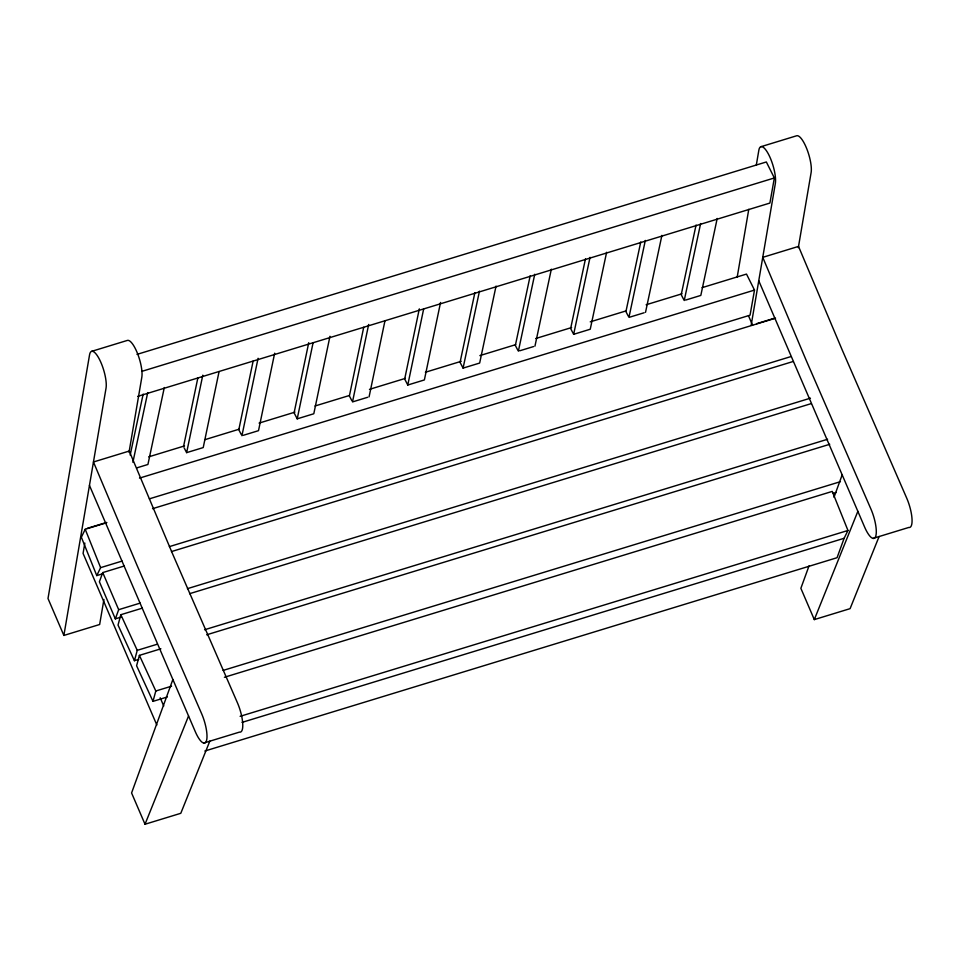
<?xml version="1.0" encoding="UTF-8"?>
<svg xmlns="http://www.w3.org/2000/svg" width="960" height="960" viewBox="0 0 960 960"><rect width="100%" height="100%" fill="white"/><g stroke="black" fill="none" stroke-linecap="round" stroke-linejoin="round"><path stroke-width="1.44" d="M63.876 635.436L106.032 388.212A21.132 6.072 73 0 0 99.768 359.988A21.132 6.072 73 0 0 89.544 354.9L48 598.512L63.876 635.436L99.648 624.504L103.92 599.484M84.84 543.084L83.076 553.416L156.84 725.028M129.012 452.328L141.816 377.268A21.132 6.072 73 0 0 137.616 353.748A21.132 6.072 73 0 0 127.416 340.404L91.644 351.348M737.184 277.224L748.776 209.304M756.324 165.012L758.844 150.252A21.132 6.072 73 0 1 769.068 155.34A21.132 6.072 73 0 1 775.332 183.564L751.236 324.84M798.312 247.68L811.116 172.62A21.132 6.072 73 0 0 806.904 149.1A21.132 6.072 73 0 0 796.716 135.756L760.932 146.7M702.06 287.664L746.496 274.08L754.5 290.076L750.06 315.18L149.388 498.84M137.004 354.384L766.344 161.964L774.348 177.96L769.896 203.064L137.7 396.372M183.516 446.664L197.844 377.964M219.072 371.568L203.22 447.576L186.636 452.64L202.8 375.18M253.14 361.056L238.8 429.756L241.296 434.544M241.92 435.744L258.084 358.272M274.668 353.196L258.504 430.668L243.3 435.312M308.736 342.696L294.096 412.848L297.216 418.836L313.8 413.76L329.964 336.288M297.216 418.836L313.068 342.828M363.72 327.252L349.38 395.952L351.876 400.728M368.664 324.456L352.5 401.928L367.704 397.272M369.084 396.852L384.948 320.844M419.316 308.88L404.676 379.044L407.784 385.02L424.38 379.944L440.544 302.484M407.784 385.02L423.648 309.012M130.176 455.076L143.16 394.092M132.888 462.288L147.72 392.592M164.316 387.516L147.924 464.472L136.872 467.856M474.888 292.656L460.056 362.352L463.08 368.112L479.664 363.048L496.044 286.08M463.08 368.112L479.46 291.156M530.184 275.748L515.352 345.456L517.764 350.064M518.364 351.216L534.744 274.248M534.96 346.14L551.34 269.172M585.468 258.84L570.636 328.548L573.66 334.308L590.244 329.232L606.624 252.276M573.66 334.308L590.04 257.34M640.764 241.944L625.92 311.64L628.344 316.248M645.324 240.432L628.944 317.4L644.148 312.756M645.528 312.324L661.908 235.368M696.048 225.036L681.216 294.732L684.24 300.492L700.62 223.536M717.204 218.46L700.824 295.416L685.62 300.072M142.332 608.148L120.84 614.712L118.032 625.08L134.424 660.708L138.732 659.388M134.424 660.708L137.244 650.34L120.84 614.712M160.896 648.804L139.404 655.368L136.596 665.748L152.988 701.364L167.316 696.984M152.988 701.364L155.808 690.996L139.404 655.368M124.224 566.016L102.744 572.592L99.396 581.772L115.332 618.864L121.068 617.112M115.332 618.864L118.68 609.684L102.744 572.592M172.872 679.5L131.58 792.96L145.02 824.244L180.792 813.3L209.82 741.132M809.028 565.908L800.868 588.312L814.308 619.596L850.092 608.652L879.12 536.484M834.012 497.268L842.172 474.852M224.412 677.268L832.248 491.412L847.956 530.472L844.128 538.284L837.06 557.712L204.864 751.02M145.02 824.244L188.556 715.992M814.308 619.596L857.856 511.344M106.704 522.708L85.212 529.272L81.36 537.228L96.768 575.604L102.492 573.852M96.768 575.604L100.62 567.648L122.1 561.072M142.14 371.268L774.348 177.96M148.704 456.864L184.536 445.908M204.612 439.764L239.016 429.24M259.08 423.108L294.924 412.152M314.988 406.008L349.404 395.496M369.468 389.352L405.312 378.396M425.376 372.264L461.22 361.308M479.856 355.608L515.688 344.652M535.764 338.508L571.596 327.552M590.232 321.852L626.076 310.896M646.14 304.764L681.984 293.796M519.744 350.784L533.568 346.56M139.5 478.116L754.5 290.076M87.36 528.312L106.62 522.432M756.66 323.664L774.552 318.204M152.532 508.692L775.548 318.192M169.368 546.624L790.956 356.568M171.492 551.568L793.08 361.512M118.68 609.684L140.16 603.108M187.428 588.66L810.444 398.16M189.588 593.688L811.176 403.632M137.244 650.34L157.296 644.208M204.564 629.76L827.58 439.26M206.724 634.788L829.74 444.288M155.808 690.996L171.564 686.184M223.128 670.416L840.42 481.668M833.304 493.356L836.172 492.48M240.12 716.328L847.956 530.472M242.04 722.388L844.128 538.284M203.7 743.052L239.484 732.108A21.132 6.072 73 0 0 237.528 703.02L172.728 554.196L129.228 451.056L93.456 461.988L136.956 565.14L201.744 713.964A21.132 6.072 73 0 1 206.364 741.072A21.132 6.072 73 0 1 195.3 731.676L89.46 485.424M873 538.404L908.772 527.46A21.132 6.072 73 0 0 906.816 498.372L842.028 349.548L798.528 246.408L762.756 257.34L806.256 360.492L871.044 509.316A21.132 6.072 73 0 1 875.664 536.424A21.132 6.072 73 0 1 864.6 527.028L758.76 280.764M184.14 447.864L186.636 452.64M748.5 315.78L752.592 325.272M160.188 697.764L163.74 706.02M85.212 529.272L100.62 567.648"/></g></svg>
